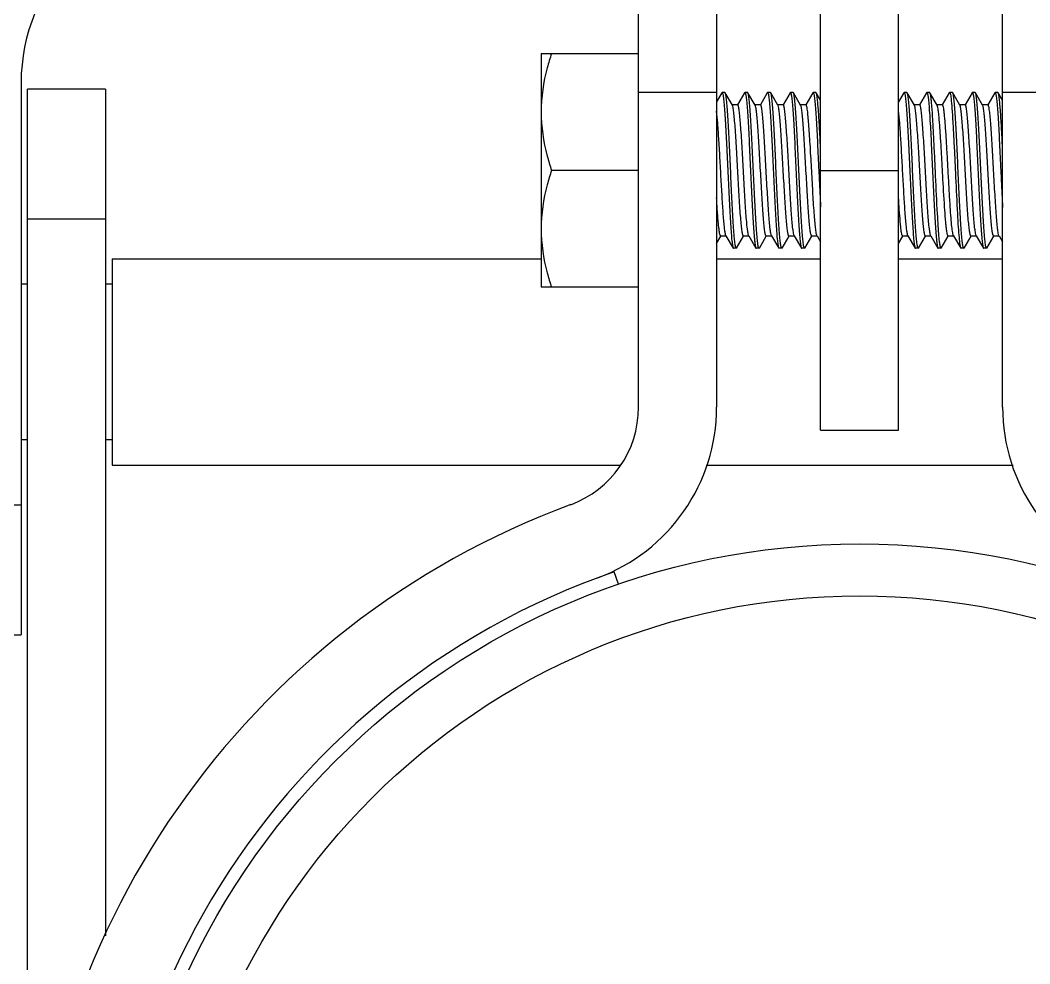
# Model space of a CAD drawing. Extents: x 54907 to 703237, y -798661 to -546661.
# Drawn here: x 360863 to 361838, y -596764 to -595853 of the extents above; entities that cross this region are included whole.
import ezdxf

# ---------------------------------------------------------------- set-up
doc = ezdxf.new("R2010")
doc.units = 0
doc.header["$LTSCALE"] = 1000
doc.header["$MEASUREMENT"] = 0

# ---------------------------------------------------------------- blocks, each defined once
blk = doc.blocks.new('gfhhrryyfd')
at = {"linetype": 'Continuous'}
for p, q in [((3687474.3, -1753593.68), (3687474.3, -1753156.63)), ((3687357.22, -1753578.87), (3687357.22, -1753250.77)), ((3687407.4, -1753250.77), (3687407.4, -1753578.87)), ((3687591.4, -1753578.87), (3687591.4, -1753250.77)), ((3687524.48, -1753593.68), (3687524.48, -1753297.98)), ((3687294.5, -1753351.14), (3687294.5, -1753501.68)), ((3687294.5, -1753351.14), (3687357.22, -1753351.14)), ((3686959.95, -1753369.95), (3686959.95, -1753725.4)), ((3686964.14, -1754143.58), (3686964.14, -1753374.14)), ((3687014.32, -1753374.14), (3686964.14, -1753374.14)), ((3687014.32, -1753374.14), (3687014.32, -1753919.18)), ((3687407.4, -1753376.23), (3687357.22, -1753376.23)), ((3687410.77, -1753376.39), (3687407.4, -1753382.19)), ((3687410.77, -1753376.39), (3687410.95, -1753376.23)), ((3687412.78, -1753376.23), (3687410.95, -1753376.23)), ((3687412.78, -1753376.23), (3687410.95, -1753376.23)), ((3687410.95, -1753376.23), (3687410.98, -1753376.23)), ((3687412.97, -1753376.39), (3687412.78, -1753376.23)), ((3687417.59, -1753384.36), (3687412.97, -1753376.39)), ((3687425.4, -1753376.39), (3687420.92, -1753384.12)), ((3687425.4, -1753376.39), (3687425.59, -1753376.23)), ((3687427.42, -1753376.23), (3687425.59, -1753376.23)), ((3687427.42, -1753376.23), (3687425.59, -1753376.23)), ((3687425.59, -1753376.23), (3687425.62, -1753376.23)), ((3687427.61, -1753376.39), (3687427.42, -1753376.23)), ((3687432.23, -1753384.36), (3687427.61, -1753376.39)), ((3687440.04, -1753376.39), (3687435.56, -1753384.12)), ((3687440.04, -1753376.39), (3687440.23, -1753376.23)), ((3687442.06, -1753376.23), (3687440.23, -1753376.23)), ((3687442.06, -1753376.23), (3687440.23, -1753376.23)), ((3687440.23, -1753376.23), (3687440.25, -1753376.23)), ((3687442.24, -1753376.39), (3687442.06, -1753376.23)), ((3687446.86, -1753384.36), (3687442.24, -1753376.39)), ((3687454.68, -1753376.39), (3687450.19, -1753384.12)), ((3687454.68, -1753376.39), (3687454.86, -1753376.23)), ((3687456.69, -1753376.23), (3687454.86, -1753376.23)), ((3687456.69, -1753376.23), (3687454.86, -1753376.23)), ((3687454.86, -1753376.23), (3687454.89, -1753376.23)), ((3687456.88, -1753376.39), (3687456.69, -1753376.23)), ((3687461.5, -1753384.36), (3687456.88, -1753376.39)), ((3687469.31, -1753376.39), (3687464.83, -1753384.12)), ((3687469.31, -1753376.39), (3687469.5, -1753376.23)), ((3687471.33, -1753376.23), (3687469.5, -1753376.23)), ((3687471.33, -1753376.23), (3687469.5, -1753376.23)), ((3687469.5, -1753376.23), (3687469.53, -1753376.23)), ((3687471.51, -1753376.39), (3687471.33, -1753376.23)), ((3687474.3, -1753381.19), (3687471.51, -1753376.39)), ((3687527.86, -1753376.39), (3687524.48, -1753382.22)), ((3687527.86, -1753376.39), (3687528.04, -1753376.23)), ((3687529.87, -1753376.23), (3687528.04, -1753376.23)), ((3687529.87, -1753376.23), (3687528.04, -1753376.23)), ((3687528.04, -1753376.23), (3687528.07, -1753376.23)), ((3687530.06, -1753376.39), (3687529.87, -1753376.23)), ((3687534.68, -1753384.36), (3687530.06, -1753376.39)), ((3687542.49, -1753376.39), (3687538.01, -1753384.12)), ((3687542.49, -1753376.39), (3687542.68, -1753376.23)), ((3687544.51, -1753376.23), (3687542.68, -1753376.23)), ((3687544.51, -1753376.23), (3687542.68, -1753376.23)), ((3687542.68, -1753376.23), (3687542.71, -1753376.23)), ((3687544.7, -1753376.39), (3687544.51, -1753376.23)), ((3687549.32, -1753384.36), (3687544.7, -1753376.39)), ((3687557.13, -1753376.39), (3687552.64, -1753384.12)), ((3687557.13, -1753376.39), (3687557.32, -1753376.23)), ((3687559.14, -1753376.23), (3687557.32, -1753376.23)), ((3687559.14, -1753376.23), (3687557.32, -1753376.23)), ((3687557.32, -1753376.23), (3687557.34, -1753376.23)), ((3687559.33, -1753376.39), (3687559.14, -1753376.23)), ((3687563.95, -1753384.36), (3687559.33, -1753376.39)), ((3687571.76, -1753376.39), (3687567.28, -1753384.12)), ((3687571.76, -1753376.39), (3687571.95, -1753376.23)), ((3687573.78, -1753376.23), (3687571.95, -1753376.23)), ((3687573.78, -1753376.23), (3687571.95, -1753376.23)), ((3687571.95, -1753376.23), (3687571.98, -1753376.23)), ((3687573.97, -1753376.39), (3687573.78, -1753376.23)), ((3687578.59, -1753384.36), (3687573.97, -1753376.39)), ((3687586.4, -1753376.39), (3687581.92, -1753384.12)), ((3687586.4, -1753376.39), (3687586.59, -1753376.23)), ((3687588.42, -1753376.23), (3687586.59, -1753376.23)), ((3687588.42, -1753376.23), (3687586.59, -1753376.23)), ((3687586.59, -1753376.23), (3687586.62, -1753376.23)), ((3687588.6, -1753376.39), (3687588.42, -1753376.23)), ((3687591.4, -1753381.21), (3687588.6, -1753376.39)), ((3687641.58, -1753376.23), (3687591.4, -1753376.23)), ((3687421, -1753384.17), (3687417.48, -1753384.17)), ((3687435.64, -1753384.17), (3687432.12, -1753384.17)), ((3687450.27, -1753384.17), (3687446.75, -1753384.17)), ((3687446.96, -1753384.56), (3687446.86, -1753384.36)), ((3687464.91, -1753384.17), (3687461.39, -1753384.17)), ((3687538.09, -1753384.17), (3687534.57, -1753384.17)), ((3687534.82, -1753384.68), (3687534.68, -1753384.36)), ((3687552.73, -1753384.17), (3687549.21, -1753384.17)), ((3687567.36, -1753384.17), (3687563.84, -1753384.17)), ((3687582, -1753384.17), (3687578.48, -1753384.17)), ((3687357.22, -1753426.41), (3687301.22, -1753426.41)), ((3687473.16, -1753426.46), (3687473.17, -1753426.59)), ((3687474.3, -1753426.41), (3687524.48, -1753426.41)), ((3687590.25, -1753426.46), (3687590.27, -1753426.99)), ((3687014.32, -1753457.77), (3686964.14, -1753457.77)), ((3687407.4, -1753473.4), (3687410.14, -1753468.69)), ((3687410.05, -1753468.64), (3687413.57, -1753468.64)), ((3687413.46, -1753468.45), (3687418.08, -1753476.43)), ((3687420.29, -1753476.43), (3687424.77, -1753468.69)), ((3687424.69, -1753468.64), (3687428.21, -1753468.64)), ((3687428.1, -1753468.45), (3687432.72, -1753476.43)), ((3687434.92, -1753476.43), (3687439.41, -1753468.69)), ((3687439.32, -1753468.64), (3687442.85, -1753468.64)), ((3687442.73, -1753468.45), (3687447.36, -1753476.43)), ((3687449.56, -1753476.43), (3687454.04, -1753468.69)), ((3687453.96, -1753468.64), (3687457.48, -1753468.64)), ((3687457.37, -1753468.45), (3687461.99, -1753476.43)), ((3687464.2, -1753476.43), (3687468.68, -1753468.69)), ((3687468.6, -1753468.64), (3687472.12, -1753468.64)), ((3687472.01, -1753468.45), (3687472.12, -1753468.64)), ((3687472.12, -1753468.64), (3687474.3, -1753472.4)), ((3687524.48, -1753473.43), (3687527.22, -1753468.69)), ((3687527.14, -1753468.64), (3687530.66, -1753468.64)), ((3687530.55, -1753468.45), (3687535.17, -1753476.43)), ((3687537.38, -1753476.43), (3687541.86, -1753468.69)), ((3687541.78, -1753468.64), (3687545.3, -1753468.64)), ((3687545.19, -1753468.45), (3687549.81, -1753476.43)), ((3687552.01, -1753476.43), (3687556.5, -1753468.69)), ((3687556.41, -1753468.64), (3687559.94, -1753468.64)), ((3687559.82, -1753468.45), (3687564.45, -1753476.43)), ((3687566.65, -1753476.43), (3687571.13, -1753468.69)), ((3687571.05, -1753468.64), (3687574.57, -1753468.64)), ((3687574.46, -1753468.45), (3687579.08, -1753476.43)), ((3687581.29, -1753476.43), (3687585.77, -1753468.69)), ((3687585.69, -1753468.64), (3687589.21, -1753468.64)), ((3687589.1, -1753468.45), (3687589.21, -1753468.64)), ((3687589.21, -1753468.64), (3687591.4, -1753472.43)), ((3687418.08, -1753476.43), (3687418.27, -1753476.59)), ((3687420.1, -1753476.59), (3687418.27, -1753476.59)), ((3687420.1, -1753476.59), (3687418.27, -1753476.59)), ((3687420.1, -1753476.59), (3687420.07, -1753476.58)), ((3687420.29, -1753476.43), (3687420.1, -1753476.59)), ((3687432.72, -1753476.43), (3687432.91, -1753476.59)), ((3687434.74, -1753476.59), (3687432.91, -1753476.59)), ((3687434.74, -1753476.59), (3687432.91, -1753476.59)), ((3687434.74, -1753476.59), (3687434.71, -1753476.58)), ((3687434.92, -1753476.43), (3687434.74, -1753476.59)), ((3687447.36, -1753476.43), (3687447.54, -1753476.59)), ((3687449.37, -1753476.59), (3687447.54, -1753476.59)), ((3687449.37, -1753476.59), (3687447.54, -1753476.59)), ((3687449.37, -1753476.59), (3687449.35, -1753476.58)), ((3687449.56, -1753476.43), (3687449.37, -1753476.59)), ((3687461.99, -1753476.43), (3687462.18, -1753476.59)), ((3687464.01, -1753476.59), (3687462.18, -1753476.59)), ((3687464.01, -1753476.59), (3687462.18, -1753476.59)), ((3687464.01, -1753476.59), (3687463.98, -1753476.58)), ((3687464.2, -1753476.43), (3687464.01, -1753476.59)), ((3687535.17, -1753476.43), (3687535.36, -1753476.59)), ((3687537.19, -1753476.59), (3687535.36, -1753476.59)), ((3687537.19, -1753476.59), (3687535.36, -1753476.59)), ((3687537.19, -1753476.59), (3687537.16, -1753476.58)), ((3687537.38, -1753476.43), (3687537.19, -1753476.59)), ((3687549.81, -1753476.43), (3687550, -1753476.59)), ((3687551.83, -1753476.59), (3687550, -1753476.59)), ((3687551.83, -1753476.59), (3687550, -1753476.59)), ((3687552.01, -1753476.43), (3687551.83, -1753476.59)), ((3687564.45, -1753476.43), (3687564.63, -1753476.59)), ((3687566.46, -1753476.59), (3687564.63, -1753476.59)), ((3687566.46, -1753476.59), (3687564.63, -1753476.59)), ((3687566.46, -1753476.59), (3687566.43, -1753476.58)), ((3687566.65, -1753476.43), (3687566.46, -1753476.59)), ((3687579.08, -1753476.43), (3687579.27, -1753476.59)), ((3687581.1, -1753476.59), (3687579.27, -1753476.59)), ((3687581.1, -1753476.59), (3687579.27, -1753476.59)), ((3687581.1, -1753476.59), (3687581.07, -1753476.58)), ((3687581.29, -1753476.43), (3687581.1, -1753476.59)), ((3687018.5, -1753483.28), (3687018.5, -1753616.26)), ((3687018.5, -1753483.28), (3687294.5, -1753483.28)), ((3687407.4, -1753483.28), (3687474.3, -1753483.28)), ((3687524.48, -1753483.28), (3687591.4, -1753483.28)), ((3686964.14, -1753499.59), (3686959.95, -1753499.59)), ((3686964.14, -1753499.59), (3686959.95, -1753499.59)), ((3687018.5, -1753499.59), (3687014.32, -1753499.59)), ((3687018.5, -1753499.59), (3687014.32, -1753499.59)), ((3687357.22, -1753501.68), (3687294.5, -1753501.68)), ((3687474.3, -1753593.68), (3687524.48, -1753593.68)), ((3686964.14, -1753599.95), (3686959.95, -1753599.95)), ((3686964.14, -1753599.95), (3686959.95, -1753599.95)), ((3687018.5, -1753599.95), (3687014.32, -1753599.95)), ((3687018.5, -1753599.95), (3687014.32, -1753599.95)), ((3687018.5, -1753616.26), (3687345.21, -1753616.26)), ((3687400.67, -1753616.26), (3687598.13, -1753616.26)), ((3686909.77, -1753641.77), (3686959.95, -1753641.77)), ((3687344.2, -1753692.83), (3687341.47, -1753684.92)), ((3686909.77, -1753725.4), (3686959.95, -1753725.4))]:
    blk.add_line(p, q, dxfattribs=at)
for radius in [476.72, 443.27]:
    blk.add_circle((3687499.4, -1754143.58), radius, dxfattribs=at)
for centre, radius, start, end in [((3687077.04, -1753369.95), 117.09, 135, 180), ((3687290.31, -1753578.87), 66.91, 290.31751, 0), ((3687290.31, -1753578.87), 117.09, 290.31751, 0), ((3687708.49, -1753578.87), 117.09, 180, 249.68249), ((3687499.4, -1754143.58), 535.27, 110.31751, 249.68249), ((3687499.4, -1754143.58), 485.08, 109, 71)]:
    blk.add_arc(centre, radius, start, end, dxfattribs=at)
for points, knots in [([(3687301.22, -1753351.14), (3687300.2, -1753354.19), (3687296.49, -1753366.4), (3687294.5, -1753379.22), (3687294.5, -1753388.77)], [0, 0, 0, 0, 0.251892, 1, 1, 1, 1]), ([(3687410.98, -1753376.23), (3687411.01, -1753376.24), (3687411.19, -1753376.37), (3687411.24, -1753376.59), (3687411.29, -1753376.76)], [0, 0, 0, 0, 0.146246, 1, 1, 1, 1]), ([(3687411.29, -1753376.76), (3687411.52, -1753377.45), (3687411.8, -1753379.42), (3687412.21, -1753383.1), (3687412.61, -1753388.21), (3687413.2, -1753397.36), (3687413.89, -1753410.78), (3687414.69, -1753427.98), (3687415.36, -1753442.59), (3687415.94, -1753453.58), (3687416.35, -1753460.66), (3687416.77, -1753466.6), (3687417.14, -1753471.23), (3687417.58, -1753474.32), (3687417.82, -1753475.96), (3687418.08, -1753476.43)], [0, 0, 0, 0, 0.021868, 0.059293, 0.111148, 0.175758, 0.334416, 0.514504, 0.692433, 0.773207, 0.844889, 0.905123, 0.951944, 0.983855, 1, 1, 1, 1]), ([(3687419.76, -1753476.05), (3687419.54, -1753475.36), (3687419.25, -1753473.39), (3687418.84, -1753469.71), (3687418.44, -1753464.59), (3687417.85, -1753455.45), (3687417.17, -1753442.02), (3687416.37, -1753424.82), (3687415.69, -1753410.22), (3687415.12, -1753399.23), (3687414.71, -1753392.15), (3687414.29, -1753386.22), (3687413.91, -1753381.58), (3687413.47, -1753378.49), (3687413.24, -1753376.85), (3687412.97, -1753376.39)], [0, 0, 0, 0, 0.021893, 0.059337, 0.111209, 0.175831, 0.334488, 0.514558, 0.692467, 0.773229, 0.8449, 0.905129, 0.951948, 0.983856, 1, 1, 1, 1]), ([(3687425.62, -1753376.23), (3687425.65, -1753376.24), (3687425.82, -1753376.36), (3687425.87, -1753376.58), (3687425.92, -1753376.74)], [0, 0, 0, 0, 0.147522, 1, 1, 1, 1]), ([(3687425.92, -1753376.74), (3687426.15, -1753377.43), (3687426.43, -1753379.39), (3687426.85, -1753383.05), (3687427.24, -1753388.15), (3687427.84, -1753397.29), (3687428.52, -1753410.72), (3687429.32, -1753427.93), (3687430, -1753442.55), (3687430.57, -1753453.55), (3687430.98, -1753460.64), (3687431.4, -1753466.58), (3687431.78, -1753471.22), (3687432.22, -1753474.32), (3687432.45, -1753475.96), (3687432.72, -1753476.43)], [0, 0, 0, 0, 0.02168, 0.058952, 0.110694, 0.175227, 0.333837, 0.514005, 0.692077, 0.772934, 0.8447, 0.905011, 0.95189, 0.983838, 1, 1, 1, 1]), ([(3687434.4, -1753476.05), (3687434.18, -1753475.36), (3687433.89, -1753473.39), (3687433.48, -1753469.72), (3687433.08, -1753464.6), (3687432.49, -1753455.45), (3687431.8, -1753442.03), (3687431.01, -1753424.83), (3687430.33, -1753410.22), (3687429.75, -1753399.23), (3687429.34, -1753392.15), (3687428.92, -1753386.22), (3687428.55, -1753381.58), (3687428.11, -1753378.49), (3687427.88, -1753376.85), (3687427.61, -1753376.39)], [0, 0, 0, 0, 0.021869, 0.059298, 0.111159, 0.175773, 0.334425, 0.514513, 0.692436, 0.773203, 0.844885, 0.905123, 0.951945, 0.983855, 1, 1, 1, 1]), ([(3687440.25, -1753376.23), (3687440.28, -1753376.24), (3687440.46, -1753376.37), (3687440.51, -1753376.59), (3687440.57, -1753376.76)], [0, 0, 0, 0, 0.146192, 1, 1, 1, 1]), ([(3687440.57, -1753376.76), (3687440.79, -1753377.45), (3687441.08, -1753379.42), (3687441.49, -1753383.1), (3687441.88, -1753388.22), (3687442.48, -1753397.36), (3687443.16, -1753410.79), (3687443.96, -1753427.98), (3687444.64, -1753442.59), (3687445.21, -1753453.58), (3687445.62, -1753460.66), (3687446.04, -1753466.6), (3687446.41, -1753471.23), (3687446.86, -1753474.32), (3687447.09, -1753475.96), (3687447.36, -1753476.43)], [0, 0, 0, 0, 0.021875, 0.059308, 0.111172, 0.175789, 0.334441, 0.514524, 0.692444, 0.773209, 0.844888, 0.905124, 0.951946, 0.983855, 1, 1, 1, 1]), ([(3687449.04, -1753476.07), (3687448.82, -1753475.38), (3687448.53, -1753473.42), (3687448.12, -1753469.76), (3687447.72, -1753464.66), (3687447.13, -1753455.52), (3687446.44, -1753442.09), (3687445.64, -1753424.88), (3687444.96, -1753410.26), (3687444.39, -1753399.26), (3687443.98, -1753392.17), (3687443.56, -1753386.23), (3687443.19, -1753381.59), (3687442.74, -1753378.49), (3687442.51, -1753376.85), (3687442.24, -1753376.39)], [0, 0, 0, 0, 0.021696, 0.058981, 0.110733, 0.175273, 0.333889, 0.51405, 0.692109, 0.772959, 0.844718, 0.905021, 0.951895, 0.98384, 1, 1, 1, 1]), ([(3687454.89, -1753376.23), (3687454.92, -1753376.24), (3687455.09, -1753376.37), (3687455.15, -1753376.59), (3687455.2, -1753376.76)], [0, 0, 0, 0, 0.146067, 1, 1, 1, 1]), ([(3687455.2, -1753376.76), (3687455.42, -1753377.46), (3687455.71, -1753379.43), (3687456.12, -1753383.1), (3687456.52, -1753388.22), (3687457.11, -1753397.37), (3687457.8, -1753410.79), (3687458.59, -1753427.99), (3687459.27, -1753442.59), (3687459.85, -1753453.59), (3687460.26, -1753460.66), (3687460.68, -1753466.6), (3687461.05, -1753471.23), (3687461.49, -1753474.32), (3687461.72, -1753475.96), (3687461.99, -1753476.43)], [0, 0, 0, 0, 0.021894, 0.059339, 0.111212, 0.175833, 0.334492, 0.514561, 0.69247, 0.773231, 0.844902, 0.905131, 0.951948, 0.983856, 1, 1, 1, 1]), ([(3687463.67, -1753476.05), (3687463.45, -1753475.36), (3687463.16, -1753473.39), (3687462.75, -1753469.72), (3687462.35, -1753464.6), (3687461.76, -1753455.45), (3687461.07, -1753442.03), (3687460.28, -1753424.83), (3687459.6, -1753410.22), (3687459.02, -1753399.23), (3687458.61, -1753392.15), (3687458.19, -1753386.22), (3687457.82, -1753381.58), (3687457.38, -1753378.49), (3687457.15, -1753376.85), (3687456.88, -1753376.39)], [0, 0, 0, 0, 0.021872, 0.059299, 0.111157, 0.175768, 0.334426, 0.51451, 0.692437, 0.773209, 0.84489, 0.905124, 0.951944, 0.983855, 1, 1, 1, 1]), ([(3687469.53, -1753376.23), (3687469.56, -1753376.24), (3687469.73, -1753376.37), (3687469.78, -1753376.59), (3687469.84, -1753376.76)], [0, 0, 0, 0, 0.14652, 1, 1, 1, 1]), ([(3687469.84, -1753376.76), (3687470.05, -1753377.43), (3687470.34, -1753379.33), (3687470.74, -1753382.87), (3687471.12, -1753387.81), (3687471.71, -1753396.65), (3687472.38, -1753409.67), (3687472.89, -1753420.62), (3687473.16, -1753426.46)], [0, 0, 0, 0, 0.0425, 0.114919, 0.215181, 0.340186, 0.648075, 1, 1, 1, 1]), ([(3687474.3, -1753411.77), (3687474.08, -1753407.28), (3687473.66, -1753399.12), (3687473.1, -1753389.55), (3687472.6, -1753383.39), (3687472.28, -1753380.12), (3687471.93, -1753377.9), (3687471.72, -1753376.74), (3687471.51, -1753376.39)], [0, 0, 0, 0, 0.379707, 0.689476, 0.809337, 0.902177, 0.966048, 1, 1, 1, 1]), ([(3687528.07, -1753376.23), (3687528.1, -1753376.24), (3687528.27, -1753376.37), (3687528.33, -1753376.58), (3687528.38, -1753376.75)], [0, 0, 0, 0, 0.146788, 1, 1, 1, 1]), ([(3687528.38, -1753376.75), (3687528.6, -1753377.44), (3687528.89, -1753379.41), (3687529.3, -1753383.07), (3687529.7, -1753388.19), (3687530.29, -1753397.33), (3687530.98, -1753410.76), (3687531.77, -1753427.96), (3687532.45, -1753442.57), (3687533.03, -1753453.57), (3687533.44, -1753460.65), (3687533.86, -1753466.59), (3687534.23, -1753471.23), (3687534.67, -1753474.32), (3687534.9, -1753475.96), (3687535.17, -1753476.43)], [0, 0, 0, 0, 0.021788, 0.059148, 0.110955, 0.175533, 0.334174, 0.514296, 0.692285, 0.773094, 0.844811, 0.905077, 0.951921, 0.983848, 1, 1, 1, 1]), ([(3687536.85, -1753476.05), (3687536.63, -1753475.36), (3687536.34, -1753473.39), (3687535.93, -1753469.72), (3687535.53, -1753464.6), (3687534.94, -1753455.45), (3687534.26, -1753442.03), (3687533.46, -1753424.83), (3687532.78, -1753410.22), (3687532.21, -1753399.23), (3687531.8, -1753392.15), (3687531.37, -1753386.22), (3687531, -1753381.58), (3687530.56, -1753378.49), (3687530.33, -1753376.85), (3687530.06, -1753376.39)], [0, 0, 0, 0, 0.021877, 0.059311, 0.111175, 0.175792, 0.334445, 0.514524, 0.692444, 0.773209, 0.844887, 0.905122, 0.951945, 0.983855, 1, 1, 1, 1]), ([(3687542.71, -1753376.23), (3687542.74, -1753376.24), (3687542.91, -1753376.37), (3687542.96, -1753376.59), (3687543.02, -1753376.75)], [0, 0, 0, 0, 0.146706, 1, 1, 1, 1]), ([(3687543.02, -1753376.75), (3687543.24, -1753377.45), (3687543.53, -1753379.41), (3687543.94, -1753383.08), (3687544.33, -1753388.19), (3687544.93, -1753397.34), (3687545.61, -1753410.76), (3687546.41, -1753427.96), (3687547.09, -1753442.57), (3687547.66, -1753453.57), (3687548.07, -1753460.65), (3687548.49, -1753466.59), (3687548.87, -1753471.23), (3687549.31, -1753474.32), (3687549.54, -1753475.96), (3687549.81, -1753476.43)], [0, 0, 0, 0, 0.0218, 0.059172, 0.110989, 0.175574, 0.334211, 0.514328, 0.692305, 0.773106, 0.844818, 0.905082, 0.951925, 0.983849, 1, 1, 1, 1]), ([(3687549.55, -1753454.41), (3687549.09, -1753446.27), (3687548.51, -1753433.8), (3687547.74, -1753417.2), (3687547.16, -1753405.1), (3687546.58, -1753394.45), (3687546.08, -1753386.8), (3687545.64, -1753381.94), (3687545.36, -1753379.36), (3687545.06, -1753377.6), (3687544.86, -1753376.67), (3687544.7, -1753376.39)], [0, 0, 0, 0, 0.31261, 0.479025, 0.637331, 0.776893, 0.888349, 0.931124, 0.964281, 0.987309, 1, 1, 1, 1]), ([(3687557.34, -1753376.23), (3687557.37, -1753376.24), (3687557.55, -1753376.37), (3687557.6, -1753376.59), (3687557.65, -1753376.75)], [0, 0, 0, 0, 0.14666, 1, 1, 1, 1]), ([(3687557.65, -1753376.75), (3687558, -1753377.84), (3687558.35, -1753381.11), (3687558.94, -1753387.27), (3687559.46, -1753395.94), (3687560.04, -1753406.52), (3687560.6, -1753418.36), (3687561.35, -1753434.47), (3687561.91, -1753446.55), (3687562.35, -1753454.41)], [0, 0, 0, 0, 0.04411, 0.125541, 0.239358, 0.37843, 0.533993, 0.696234, 1, 1, 1, 1]), ([(3687566.13, -1753476.06), (3687565.9, -1753475.37), (3687565.62, -1753473.41), (3687565.21, -1753469.74), (3687564.81, -1753464.63), (3687564.22, -1753455.49), (3687563.53, -1753442.06), (3687562.73, -1753424.86), (3687562.05, -1753410.25), (3687561.48, -1753399.25), (3687561.07, -1753392.16), (3687560.65, -1753386.23), (3687560.28, -1753381.59), (3687559.83, -1753378.49), (3687559.6, -1753376.85), (3687559.33, -1753376.39)], [0, 0, 0, 0, 0.02177, 0.059115, 0.110912, 0.175482, 0.334119, 0.514249, 0.692251, 0.773068, 0.844793, 0.905066, 0.951916, 0.983846, 1, 1, 1, 1]), ([(3687571.98, -1753376.23), (3687572.01, -1753376.24), (3687572.18, -1753376.37), (3687572.24, -1753376.59), (3687572.29, -1753376.76)], [0, 0, 0, 0, 0.146034, 1, 1, 1, 1]), ([(3687572.29, -1753376.76), (3687572.51, -1753377.46), (3687572.8, -1753379.43), (3687573.21, -1753383.1), (3687573.61, -1753388.22), (3687574.2, -1753397.37), (3687574.89, -1753410.8), (3687575.68, -1753427.99), (3687576.36, -1753442.6), (3687576.94, -1753453.59), (3687577.35, -1753460.66), (3687577.77, -1753466.6), (3687578.14, -1753471.23), (3687578.58, -1753474.33), (3687578.81, -1753475.96), (3687579.08, -1753476.43)], [0, 0, 0, 0, 0.021899, 0.059349, 0.111223, 0.175847, 0.334508, 0.514576, 0.692482, 0.773242, 0.844912, 0.905137, 0.951951, 0.983857, 1, 1, 1, 1]), ([(3687580.76, -1753476.05), (3687580.54, -1753475.35), (3687580.25, -1753473.38), (3687579.84, -1753469.71), (3687579.44, -1753464.59), (3687578.85, -1753455.44), (3687578.16, -1753442.02), (3687577.37, -1753424.82), (3687576.69, -1753410.22), (3687576.11, -1753399.23), (3687575.7, -1753392.15), (3687575.28, -1753386.22), (3687574.91, -1753381.58), (3687574.47, -1753378.49), (3687574.24, -1753376.85), (3687573.97, -1753376.39)], [0, 0, 0, 0, 0.02191, 0.059368, 0.111249, 0.175876, 0.33454, 0.514602, 0.692499, 0.773255, 0.84492, 0.905142, 0.951954, 0.983858, 1, 1, 1, 1]), ([(3687586.62, -1753376.23), (3687586.64, -1753376.24), (3687586.82, -1753376.37), (3687586.87, -1753376.58), (3687586.92, -1753376.75)], [0, 0, 0, 0, 0.147008, 1, 1, 1, 1]), ([(3687586.92, -1753376.75), (3687587.14, -1753377.42), (3687587.42, -1753379.32), (3687587.82, -1753382.86), (3687588.21, -1753387.79), (3687588.79, -1753396.63), (3687589.47, -1753409.66), (3687589.98, -1753420.62), (3687590.25, -1753426.46)], [0, 0, 0, 0, 0.042374, 0.114709, 0.214932, 0.339935, 0.647912, 1, 1, 1, 1]), ([(3687591.4, -1753412.06), (3687591.18, -1753407.53), (3687590.76, -1753399.32), (3687590.19, -1753389.66), (3687589.69, -1753383.45), (3687589.37, -1753380.15), (3687589.03, -1753377.92), (3687588.81, -1753376.74), (3687588.6, -1753376.39)], [0, 0, 0, 0, 0.379459, 0.689334, 0.809279, 0.902185, 0.96608, 1, 1, 1, 1]), ([(3687294.5, -1753388.77), (3687294.5, -1753398.33), (3687296.49, -1753411.14), (3687300.2, -1753423.35), (3687301.22, -1753426.41)], [0, 0, 0, 0, 0.748108, 1, 1, 1, 1]), ([(3687413.46, -1753468.45), (3687413.25, -1753468.09), (3687413, -1753466.89), (3687412.63, -1753464.64), (3687412.29, -1753461.36), (3687411.75, -1753455.26), (3687411.13, -1753445.96), (3687410.41, -1753433.5), (3687409.69, -1753420.31), (3687408.98, -1753407.75), (3687408.27, -1753397.15), (3687407.74, -1753390.88), (3687407.4, -1753388.29)], [0, 0, 0, 0, 0.015697, 0.044446, 0.085716, 0.138485, 0.272802, 0.433446, 0.603652, 0.765638, 0.902498, 1, 1, 1, 1]), ([(3687424.69, -1753468.64), (3687424.59, -1753468.64), (3687424.38, -1753468.34), (3687424.09, -1753467.37), (3687423.7, -1753465.14), (3687423.3, -1753461.53), (3687422.87, -1753456.61), (3687422.44, -1753450.61), (3687422.01, -1753443.74), (3687421.57, -1753436.25), (3687420.99, -1753425.79), (3687420.43, -1753415.43), (3687419.83, -1753405.54), (3687419.4, -1753399.08), (3687418.97, -1753393.61), (3687418.57, -1753389.3), (3687418.12, -1753386.37), (3687417.86, -1753384.82), (3687417.59, -1753384.36)], [0, 0, 0, 0, 0.003456, 0.010692, 0.037889, 0.081613, 0.140407, 0.212192, 0.2944, 0.384075, 0.47799, 0.664972, 0.751304, 0.828651, 0.894236, 0.945722, 0.981321, 1, 1, 1, 1]), ([(3687428.1, -1753468.45), (3687427.83, -1753467.99), (3687427.57, -1753466.44), (3687427.12, -1753463.52), (3687426.72, -1753459.21), (3687426.29, -1753453.74), (3687425.86, -1753447.27), (3687425.26, -1753437.38), (3687424.7, -1753427.02), (3687424.12, -1753416.57), (3687423.68, -1753409.07), (3687423.25, -1753402.2), (3687422.82, -1753396.21), (3687422.39, -1753391.29), (3687421.99, -1753387.68), (3687421.6, -1753385.44), (3687421.31, -1753384.47), (3687421.1, -1753384.17), (3687421, -1753384.17)], [0, 0, 0, 0, 0.01868, 0.054278, 0.105764, 0.171348, 0.248694, 0.335026, 0.52201, 0.615925, 0.705601, 0.787808, 0.859593, 0.918386, 0.962109, 0.989306, 0.996546, 1, 1, 1, 1]), ([(3687439.32, -1753468.64), (3687439.23, -1753468.64), (3687439.01, -1753468.34), (3687438.73, -1753467.37), (3687438.33, -1753465.14), (3687437.94, -1753461.53), (3687437.51, -1753456.61), (3687437.08, -1753450.61), (3687436.64, -1753443.74), (3687436.21, -1753436.25), (3687435.63, -1753425.79), (3687435.06, -1753415.43), (3687434.47, -1753405.54), (3687434.04, -1753399.08), (3687433.6, -1753393.61), (3687433.21, -1753389.3), (3687432.76, -1753386.37), (3687432.49, -1753384.82), (3687432.23, -1753384.36)], [0, 0, 0, 0, 0.003455, 0.010693, 0.037891, 0.081614, 0.140407, 0.212192, 0.2944, 0.384075, 0.47799, 0.664974, 0.751306, 0.828653, 0.894237, 0.945722, 0.98132, 1, 1, 1, 1]), ([(3687442.73, -1753468.45), (3687442.47, -1753467.99), (3687442.2, -1753466.44), (3687441.76, -1753463.52), (3687441.36, -1753459.21), (3687440.92, -1753453.74), (3687440.49, -1753447.27), (3687439.9, -1753437.38), (3687439.33, -1753427.02), (3687438.75, -1753416.57), (3687438.32, -1753409.07), (3687437.88, -1753402.2), (3687437.46, -1753396.21), (3687437.03, -1753391.29), (3687436.63, -1753387.68), (3687436.24, -1753385.44), (3687435.95, -1753384.47), (3687435.74, -1753384.17), (3687435.64, -1753384.17)], [0, 0, 0, 0, 0.018679, 0.054277, 0.105763, 0.171348, 0.248695, 0.335027, 0.52201, 0.615925, 0.7056, 0.787807, 0.859593, 0.918386, 0.96211, 0.989308, 0.996544, 1, 1, 1, 1]), ([(3687453.96, -1753468.64), (3687453.86, -1753468.64), (3687453.65, -1753468.35), (3687453.37, -1753467.41), (3687452.98, -1753465.23), (3687452.59, -1753461.7), (3687452.17, -1753456.9), (3687451.74, -1753451.04), (3687451.31, -1753444.31), (3687450.89, -1753436.95), (3687450.31, -1753426.64), (3687449.63, -1753414.18), (3687448.93, -1753402.45), (3687448.31, -1753394.44), (3687447.91, -1753389.98), (3687447.48, -1753386.82), (3687447.19, -1753385.13), (3687446.96, -1753384.56)], [0, 0, 0, 0, 0.003398, 0.010481, 0.037063, 0.079811, 0.137346, 0.207687, 0.288384, 0.376611, 0.469274, 0.654855, 0.819309, 0.886268, 0.939811, 0.978111, 1, 1, 1, 1]), ([(3687457.37, -1753468.45), (3687457.11, -1753467.99), (3687456.84, -1753466.44), (3687456.39, -1753463.52), (3687456, -1753459.21), (3687455.56, -1753453.74), (3687455.13, -1753447.27), (3687454.53, -1753437.38), (3687453.97, -1753427.02), (3687453.39, -1753416.57), (3687452.95, -1753409.07), (3687452.52, -1753402.2), (3687452.09, -1753396.21), (3687451.66, -1753391.29), (3687451.26, -1753387.68), (3687450.87, -1753385.44), (3687450.59, -1753384.47), (3687450.37, -1753384.17), (3687450.27, -1753384.17)], [0, 0, 0, 0, 0.01868, 0.054279, 0.105766, 0.17135, 0.248697, 0.335029, 0.522011, 0.615926, 0.705601, 0.78781, 0.859595, 0.918388, 0.962111, 0.989307, 0.996546, 1, 1, 1, 1]), ([(3687468.6, -1753468.64), (3687468.5, -1753468.64), (3687468.29, -1753468.34), (3687468, -1753467.37), (3687467.61, -1753465.14), (3687467.21, -1753461.53), (3687466.78, -1753456.61), (3687466.35, -1753450.61), (3687465.92, -1753443.74), (3687465.48, -1753436.25), (3687464.9, -1753425.79), (3687464.34, -1753415.43), (3687463.74, -1753405.54), (3687463.31, -1753399.08), (3687462.88, -1753393.61), (3687462.48, -1753389.3), (3687462.03, -1753386.37), (3687461.77, -1753384.82), (3687461.5, -1753384.36)], [0, 0, 0, 0, 0.003456, 0.010692, 0.037889, 0.081613, 0.140406, 0.212192, 0.294399, 0.384075, 0.477989, 0.664972, 0.751304, 0.828651, 0.894236, 0.945722, 0.981321, 1, 1, 1, 1]), ([(3687471.83, -1753468.03), (3687471.62, -1753467.37), (3687471.31, -1753465.54), (3687470.9, -1753462.18), (3687470.49, -1753457.58), (3687469.89, -1753449.5), (3687469.19, -1753437.78), (3687468.52, -1753425.41), (3687467.95, -1753415.23), (3687467.53, -1753407.99), (3687467.1, -1753401.39), (3687466.68, -1753395.65), (3687466.27, -1753390.95), (3687465.88, -1753387.51), (3687465.5, -1753385.38), (3687465.21, -1753384.45), (3687465.01, -1753384.17), (3687464.91, -1753384.17)], [0, 0, 0, 0, 0.024737, 0.065402, 0.120735, 0.188882, 0.353983, 0.53832, 0.629884, 0.716845, 0.796224, 0.865309, 0.92175, 0.963653, 0.989702, 0.996649, 1, 1, 1, 1]), ([(3687530.55, -1753468.45), (3687530.34, -1753468.09), (3687530.09, -1753466.89), (3687529.72, -1753464.63), (3687529.37, -1753461.33), (3687528.83, -1753455.21), (3687528.21, -1753445.87), (3687527.49, -1753433.38), (3687526.77, -1753420.15), (3687526.06, -1753407.58), (3687525.35, -1753397), (3687524.81, -1753390.75), (3687524.48, -1753388.18)], [0, 0, 0, 0, 0.015724, 0.044547, 0.085931, 0.138844, 0.273487, 0.434437, 0.604811, 0.766729, 0.903208, 1, 1, 1, 1]), ([(3687541.78, -1753468.64), (3687541.68, -1753468.64), (3687541.47, -1753468.36), (3687541.19, -1753467.42), (3687540.81, -1753465.27), (3687540.42, -1753461.8), (3687540, -1753457.05), (3687539.58, -1753451.27), (3687539.15, -1753444.61), (3687538.72, -1753437.32), (3687538.15, -1753427.09), (3687537.48, -1753414.68), (3687536.77, -1753402.96), (3687536.17, -1753394.9), (3687535.76, -1753390.36), (3687535.34, -1753387.08), (3687535.04, -1753385.31), (3687534.82, -1753384.68)], [0, 0, 0, 0, 0.00337, 0.010373, 0.036639, 0.078887, 0.135774, 0.205372, 0.28529, 0.372768, 0.464782, 0.64963, 0.814469, 0.882133, 0.936734, 0.976432, 1, 1, 1, 1]), ([(3687545.19, -1753468.45), (3687544.92, -1753467.99), (3687544.66, -1753466.44), (3687544.21, -1753463.52), (3687543.81, -1753459.21), (3687543.38, -1753453.74), (3687542.95, -1753447.27), (3687542.35, -1753437.38), (3687541.79, -1753427.02), (3687541.21, -1753416.57), (3687540.77, -1753409.07), (3687540.34, -1753402.2), (3687539.91, -1753396.21), (3687539.48, -1753391.29), (3687539.08, -1753387.68), (3687538.69, -1753385.44), (3687538.4, -1753384.47), (3687538.19, -1753384.17), (3687538.09, -1753384.17)], [0, 0, 0, 0, 0.01868, 0.054279, 0.105765, 0.17135, 0.248696, 0.335029, 0.522011, 0.615925, 0.705601, 0.787809, 0.859595, 0.918388, 0.962111, 0.989308, 0.996545, 1, 1, 1, 1]), ([(3687554.13, -1753449.98), (3687553.68, -1753443.18), (3687553.1, -1753432.76), (3687552.34, -1753418.88), (3687551.76, -1753408.75), (3687551.18, -1753399.79), (3687550.68, -1753393.34), (3687550.25, -1753389.21), (3687549.97, -1753386.99), (3687549.68, -1753385.45), (3687549.47, -1753384.63), (3687549.32, -1753384.36)], [0, 0, 0, 0, 0.310342, 0.475677, 0.633257, 0.772654, 0.88467, 0.928035, 0.961992, 0.986043, 1, 1, 1, 1]), ([(3687557.77, -1753449.98), (3687557.54, -1753446.57), (3687557.11, -1753439.44), (3687556.5, -1753428.52), (3687555.9, -1753417.45), (3687555.29, -1753407.03), (3687554.77, -1753399.1), (3687554.33, -1753393.66), (3687554.02, -1753390.4), (3687553.72, -1753387.85), (3687553.41, -1753385.89), (3687553.17, -1753384.85), (3687552.89, -1753384.17), (3687552.73, -1753384.17)], [0, 0, 0, 0, 0.154792, 0.324211, 0.496022, 0.657766, 0.797744, 0.856333, 0.905865, 0.945463, 0.974462, 0.992476, 1, 1, 1, 1]), ([(3687571.05, -1753468.64), (3687570.95, -1753468.64), (3687570.74, -1753468.34), (3687570.45, -1753467.37), (3687570.06, -1753465.14), (3687569.66, -1753461.53), (3687569.23, -1753456.61), (3687568.8, -1753450.61), (3687568.37, -1753443.74), (3687567.94, -1753436.25), (3687567.36, -1753425.79), (3687566.79, -1753415.43), (3687566.19, -1753405.54), (3687565.77, -1753399.08), (3687565.33, -1753393.61), (3687564.93, -1753389.3), (3687564.48, -1753386.37), (3687564.22, -1753384.82), (3687563.95, -1753384.36)], [0, 0, 0, 0, 0.003456, 0.010693, 0.037891, 0.081614, 0.140408, 0.212193, 0.2944, 0.384075, 0.47799, 0.664973, 0.751306, 0.828653, 0.894237, 0.945723, 0.981321, 1, 1, 1, 1]), ([(3687574.46, -1753468.45), (3687574.2, -1753467.99), (3687573.93, -1753466.44), (3687573.48, -1753463.52), (3687573.08, -1753459.21), (3687572.65, -1753453.74), (3687572.22, -1753447.27), (3687571.62, -1753437.38), (3687571.06, -1753427.02), (3687570.48, -1753416.57), (3687570.04, -1753409.07), (3687569.61, -1753402.2), (3687569.18, -1753396.21), (3687568.75, -1753391.29), (3687568.35, -1753387.68), (3687567.96, -1753385.44), (3687567.67, -1753384.47), (3687567.46, -1753384.17), (3687567.36, -1753384.17)], [0, 0, 0, 0, 0.018679, 0.054277, 0.105763, 0.171347, 0.248694, 0.335026, 0.52201, 0.615925, 0.7056, 0.787807, 0.859592, 0.918386, 0.962109, 0.989307, 0.996544, 1, 1, 1, 1]), ([(3687585.69, -1753468.64), (3687585.59, -1753468.64), (3687585.38, -1753468.36), (3687585.1, -1753467.43), (3687584.72, -1753465.3), (3687584.33, -1753461.84), (3687583.91, -1753457.13), (3687583.49, -1753451.38), (3687583.07, -1753444.76), (3687582.64, -1753437.51), (3687582.07, -1753427.31), (3687581.4, -1753414.93), (3687580.7, -1753403.21), (3687580.1, -1753395.13), (3687579.69, -1753390.55), (3687579.27, -1753387.21), (3687578.97, -1753385.41), (3687578.76, -1753384.76)], [0, 0, 0, 0, 0.003356, 0.010319, 0.036431, 0.078432, 0.135001, 0.204233, 0.283766, 0.370875, 0.462568, 0.647052, 0.812078, 0.880087, 0.935211, 0.975599, 1, 1, 1, 1]), ([(3687589.1, -1753468.45), (3687588.83, -1753467.99), (3687588.57, -1753466.44), (3687588.12, -1753463.52), (3687587.72, -1753459.21), (3687587.28, -1753453.74), (3687586.86, -1753447.27), (3687586.26, -1753437.38), (3687585.69, -1753427.02), (3687585.11, -1753416.57), (3687584.68, -1753409.07), (3687584.25, -1753402.2), (3687583.82, -1753396.21), (3687583.39, -1753391.29), (3687582.99, -1753387.68), (3687582.6, -1753385.44), (3687582.31, -1753384.47), (3687582.1, -1753384.17), (3687582, -1753384.17)], [0, 0, 0, 0, 0.018679, 0.054278, 0.105765, 0.17135, 0.248696, 0.335028, 0.522011, 0.615925, 0.705601, 0.787809, 0.859594, 0.918388, 0.962111, 0.989308, 0.996544, 1, 1, 1, 1]), ([(3687301.22, -1753426.41), (3687300.2, -1753429.46), (3687296.49, -1753441.67), (3687294.5, -1753454.49), (3687294.5, -1753464.04)], [0, 0, 0, 0, 0.251892, 1, 1, 1, 1]), ([(3687473.17, -1753426.59), (3687473.26, -1753428.62), (3687473.62, -1753436.42), (3687473.99, -1753444.22), (3687474.3, -1753449.99)], [0, 0, 0, 0, 0.259611, 1, 1, 1, 1]), ([(3687590.27, -1753426.99), (3687590.37, -1753429), (3687590.73, -1753436.76), (3687591.1, -1753444.52), (3687591.4, -1753450.26)], [0, 0, 0, 0, 0.259922, 1, 1, 1, 1]), ([(3687410.05, -1753468.64), (3687409.87, -1753468.64), (3687409.59, -1753467.88), (3687409.33, -1753466.75), (3687409.01, -1753464.58), (3687408.69, -1753461.77), (3687408.37, -1753458.2), (3687407.91, -1753452.26), (3687407.61, -1753447.5), (3687407.4, -1753444.15)], [0, 0, 0, 0, 0.021802, 0.074827, 0.160247, 0.276725, 0.42207, 0.593424, 1, 1, 1, 1]), ([(3687525.97, -1753463.39), (3687525.83, -1753462.15), (3687525.2, -1753455.67), (3687524.8, -1753449.17), (3687524.48, -1753443.92)], [0, 0, 0, 0, 0.19131, 1, 1, 1, 1]), ([(3687556.41, -1753468.64), (3687556.27, -1753468.64), (3687556.01, -1753468.1), (3687555.8, -1753467.23), (3687555.51, -1753465.62), (3687555.25, -1753463.51), (3687554.96, -1753460.81), (3687554.57, -1753456.25), (3687554.31, -1753452.58), (3687554.13, -1753449.98)], [0, 0, 0, 0, 0.022487, 0.074555, 0.158145, 0.272549, 0.416177, 0.587029, 1, 1, 1, 1]), ([(3687559.82, -1753468.45), (3687559.49, -1753467.88), (3687559.22, -1753465.89), (3687558.68, -1753462.14), (3687558.23, -1753456.58), (3687557.92, -1753452.35), (3687557.77, -1753449.98)], [0, 0, 0, 0, 0.10579, 0.314513, 0.617347, 1, 1, 1, 1]), ([(3687551.45, -1753475.94), (3687551.2, -1753475.07), (3687550.88, -1753472.63), (3687550.42, -1753468.08), (3687549.98, -1753461.78), (3687549.69, -1753457.04), (3687549.55, -1753454.41)], [0, 0, 0, 0, 0.125282, 0.339928, 0.635519, 1, 1, 1, 1]), ([(3687562.35, -1753454.41), (3687562.51, -1753457.27), (3687562.81, -1753462.38), (3687563.32, -1753468.99), (3687563.73, -1753473.24), (3687564.13, -1753475.46), (3687564.31, -1753476.19), (3687564.45, -1753476.43)], [0, 0, 0, 0, 0.387702, 0.692616, 0.899746, 0.963455, 1, 1, 1, 1]), ([(3687294.5, -1753464.04), (3687294.5, -1753473.6), (3687296.49, -1753486.41), (3687300.2, -1753498.63), (3687301.22, -1753501.68)], [0, 0, 0, 0, 0.748108, 1, 1, 1, 1]), ([(3687527.14, -1753468.64), (3687526.99, -1753468.64), (3687526.73, -1753468.06), (3687526.51, -1753467.15), (3687526.21, -1753465.44), (3687526.05, -1753464.15), (3687525.97, -1753463.39)], [0, 0, 0, 0, 0.081724, 0.272801, 0.579947, 1, 1, 1, 1]), ([(3687420.07, -1753476.58), (3687420.04, -1753476.58), (3687419.87, -1753476.44), (3687419.81, -1753476.22), (3687419.76, -1753476.05)], [0, 0, 0, 0, 0.146075, 1, 1, 1, 1]), ([(3687434.71, -1753476.58), (3687434.68, -1753476.58), (3687434.51, -1753476.44), (3687434.45, -1753476.22), (3687434.4, -1753476.05)], [0, 0, 0, 0, 0.146237, 1, 1, 1, 1]), ([(3687449.35, -1753476.58), (3687449.32, -1753476.58), (3687449.15, -1753476.45), (3687449.09, -1753476.24), (3687449.04, -1753476.07)], [0, 0, 0, 0, 0.147411, 1, 1, 1, 1]), ([(3687463.98, -1753476.58), (3687463.95, -1753476.58), (3687463.78, -1753476.44), (3687463.72, -1753476.22), (3687463.67, -1753476.05)], [0, 0, 0, 0, 0.14622, 1, 1, 1, 1]), ([(3687537.16, -1753476.58), (3687537.13, -1753476.58), (3687536.96, -1753476.44), (3687536.9, -1753476.22), (3687536.85, -1753476.05)], [0, 0, 0, 0, 0.146175, 1, 1, 1, 1]), ([(3687551.83, -1753476.59), (3687551.79, -1753476.59), (3687551.55, -1753476.44), (3687551.51, -1753476.15), (3687551.45, -1753475.94)], [0, 0, 0, 0, 0.132072, 1, 1, 1, 1]), ([(3687566.43, -1753476.58), (3687566.41, -1753476.58), (3687566.23, -1753476.45), (3687566.18, -1753476.23), (3687566.13, -1753476.06)], [0, 0, 0, 0, 0.146912, 1, 1, 1, 1]), ([(3687581.07, -1753476.58), (3687581.04, -1753476.58), (3687580.87, -1753476.44), (3687580.81, -1753476.22), (3687580.76, -1753476.05)], [0, 0, 0, 0, 0.145963, 1, 1, 1, 1])]:
    blk.add_open_spline(points, degree=3, knots=knots, dxfattribs=at)
for points in [[(3687578.76, -1753384.76), (3687578.71, -1753384.62), (3687578.66, -1753384.49), (3687578.59, -1753384.36)], [(3687472.01, -1753468.45), (3687471.93, -1753468.32), (3687471.88, -1753468.17), (3687471.83, -1753468.03)]]:
    blk.add_open_spline(points, degree=3, dxfattribs=at)

msp = doc.modelspace()

# ---------------------------------------------------------------- block references
at = {"lineweight": -3, "xscale": 1.5, "yscale": 1.5, "zscale": 1.5}
msp.add_blockref('gfhhrryyfd', (-5169575.55, 2034142.04), dxfattribs=at)

doc.saveas('drawing.dxf')
